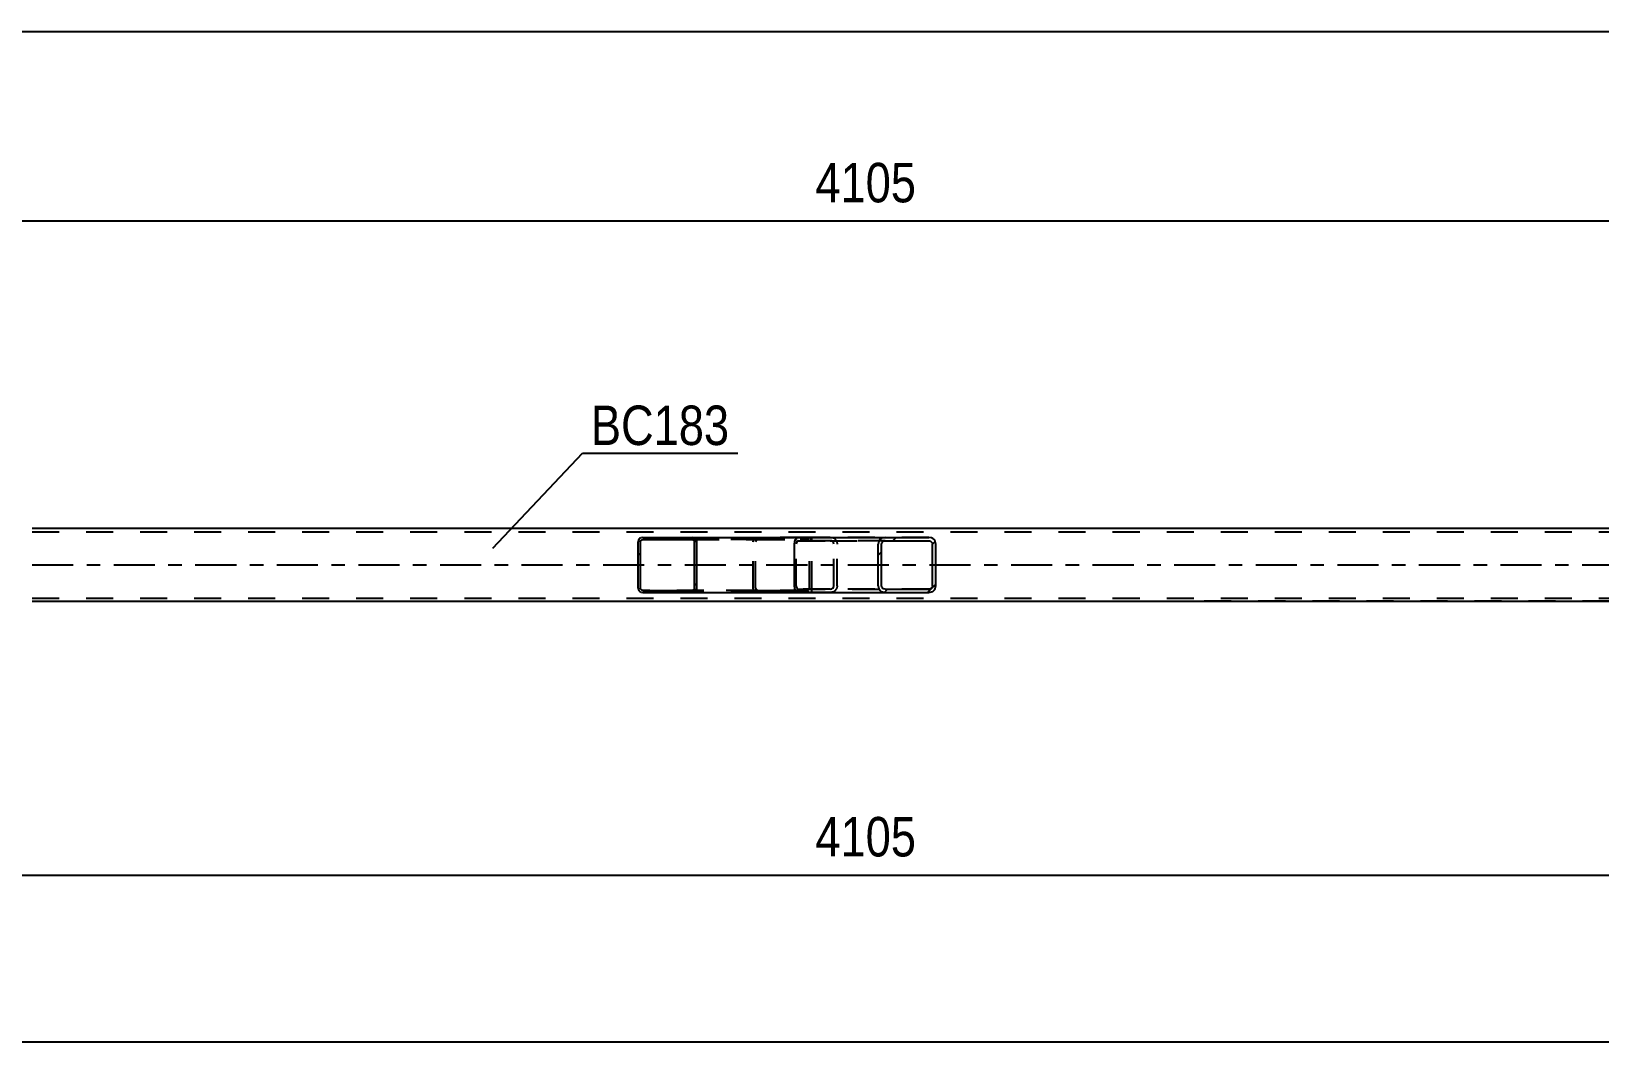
# Model space of a CAD drawing. Header units: millimetres. Extents: x -87 to 754, y -430 to 164.
# Drawn here: x 54 to 167.8, y -254.8 to -181.5 of the extents above; entities that cross this region are included whole.
import ezdxf

# ---------------------------------------------------------------- set-up
doc = ezdxf.new("R2010")
doc.units = ezdxf.units.MM
doc.linetypes.add('DXK_LINE_DOT2', pattern=[3.9198, 1.9599, -1.9599])
doc.linetypes.add('DXK_LINE_DOT3', pattern=[5.9187, 2.979, -0.9799, 0.9799, -0.9799])
doc.styles.add('Arial Narrow', font='ARIALN.TTF', dxfattribs={"height": 0.2})

# ---------------------------------------------------------------- blocks, each defined once
blk = doc.blocks.new('Part-814185698-5505 - 5375')
at = {"linetype": 'Continuous'}
h = blk.add_hatch(dxfattribs=at)
h.set_pattern_fill('', scale=0.7, style=0, pattern_type=0)
h.set_pattern_definition([(45, (102.2466, -218.4028), (-1.57154, 1.57154), [])])
h.paths.add_polyline_path([(102.27, -218.53), (102.25, -218.4), (102.17, -218.3), (102.06, -218.23), (101.93, -218.21), (98.36, -218.21), (98.23, -218.23), (98.12, -218.3), (98.04, -218.4), (98.02, -218.53), (98.02, -221.89), (98.04, -222.01), (98.12, -222.11), (98.23, -222.18), (98.36, -222.21), (101.93, -222.21), (102.06, -222.18), (102.17, -222.11), (102.25, -222.01), (102.27, -221.89)])
h.paths.add_polyline_path([(102.09, -221.95), (102.05, -222), (102, -222.03), (101.93, -222.05), (98.36, -222.05), (98.29, -222.03), (98.24, -222), (98.2, -221.95), (98.19, -221.89), (98.19, -218.53), (98.2, -218.46), (98.24, -218.41), (98.29, -218.38), (98.36, -218.37), (101.93, -218.37), (102, -218.38), (102.05, -218.41), (102.09, -218.46), (102.1, -218.53), (102.1, -221.89)])
at = {"color": 2, "linetype": 'Continuous'}
for p, q in [((98.04, -218.4), (98.02, -218.53)), ((98.2, -218.46), (98.24, -218.41)), ((98.36, -218.21), (98.23, -218.23)), ((98.24, -218.41), (98.29, -218.38)), ((98.29, -218.38), (98.36, -218.37)), ((98.36, -218.21), (101.93, -218.21)), ((98.36, -218.37), (101.93, -218.37)), ((101.93, -218.21), (109.63, -218.21)), ((102.06, -218.23), (101.93, -218.21)), ((101.93, -218.37), (102, -218.38)), ((102, -218.38), (102.05, -218.41)), ((102.05, -218.41), (102.09, -218.46)), ((102.27, -218.53), (102.25, -218.4)), ((98.02, -221.89), (98.02, -218.53)), ((98.19, -218.53), (98.2, -218.46)), ((98.19, -221.89), (98.19, -218.53)), ((102.09, -218.46), (102.1, -218.53)), ((102.1, -221.89), (102.1, -218.53)), ((102.27, -221.89), (102.27, -218.53)), ((98.02, -221.89), (98.04, -222.01)), ((98.2, -221.95), (98.19, -221.89)), ((98.24, -222), (98.2, -221.95)), ((98.23, -222.18), (98.36, -222.21)), ((98.29, -222.03), (98.24, -222)), ((98.36, -222.05), (98.29, -222.03)), ((98.36, -222.05), (101.93, -222.05)), ((98.36, -222.21), (101.93, -222.21)), ((102, -222.03), (101.93, -222.05)), ((101.93, -222.21), (102.06, -222.18)), ((101.93, -222.21), (109.63, -222.21)), ((102.05, -222), (102, -222.03)), ((102.09, -221.95), (102.05, -222)), ((102.1, -221.89), (102.09, -221.95)), ((102.25, -222.01), (102.27, -221.89))]:
    blk.add_line(p, q, dxfattribs=at)
at = {"color": 7, "linetype": 'DXK_LINE_DOT2'}
for p, q in [((98.36, -218.21), (106.71, -218.21)), ((106.71, -218.37), (98.36, -218.37)), ((101.93, -218.37), (110.28, -218.37)), ((106.37, -218.53), (106.39, -218.4)), ((106.59, -218.41), (106.55, -218.46)), ((106.58, -218.23), (106.71, -218.21)), ((106.59, -218.41), (106.6, -218.4)), ((106.6, -218.4), (106.64, -218.38)), ((106.64, -218.38), (106.71, -218.37)), ((110.28, -218.21), (106.71, -218.21)), ((106.71, -218.37), (110.28, -218.37)), ((110.28, -218.21), (110.41, -218.23)), ((110.35, -218.38), (110.28, -218.37)), ((110.4, -218.41), (110.35, -218.38)), ((110.44, -218.46), (110.4, -218.41)), ((110.6, -218.4), (110.62, -218.5)), ((106.37, -221.89), (106.37, -218.53)), ((106.55, -218.46), (106.54, -218.53)), ((106.54, -221.89), (106.54, -218.53)), ((110.45, -218.53), (110.44, -218.46)), ((110.45, -221.89), (110.45, -218.53)), ((110.62, -218.5), (110.62, -218.53)), ((110.62, -221.89), (110.62, -218.53)), ((106.71, -222.05), (98.36, -222.05)), ((106.71, -222.21), (98.36, -222.21)), ((110.28, -222.05), (101.93, -222.05)), ((106.39, -222.01), (106.37, -221.89)), ((106.54, -221.89), (106.55, -221.95)), ((106.55, -221.95), (106.59, -222)), ((106.71, -222.21), (106.58, -222.18)), ((106.59, -222), (106.6, -222.01)), ((106.6, -222.01), (106.64, -222.03)), ((106.64, -222.03), (106.71, -222.05)), ((106.71, -222.05), (110.28, -222.05)), ((110.28, -222.21), (106.71, -222.21)), ((110.28, -222.05), (110.35, -222.03)), ((110.41, -222.18), (110.28, -222.21)), ((110.35, -222.03), (110.4, -222)), ((110.4, -222), (110.44, -221.95)), ((110.44, -221.95), (110.45, -221.89)), ((110.62, -221.91), (110.6, -222.01)), ((110.62, -221.89), (110.62, -221.91))]:
    blk.add_line(p, q, dxfattribs=at)
at = {"color": 2, "linetype": 'Continuous'}
for centre, start, end in [((98.34, -218.54), 110.7585, 155.6802), ((101.95, -218.54), 24.3201, 69.2418), ((98.34, -221.87), 204.3201, 249.2418), ((101.95, -221.87), 290.7585, 335.6802)]:
    blk.add_arc(centre, 0.331, start, end, dxfattribs=at)
at = {"color": 7, "linetype": 'DXK_LINE_DOT2'}
for centre, start, end in [((106.69, -218.54), 110.7585, 155.6802), ((110.29, -218.54), 24.3201, 69.2418), ((106.69, -221.87), 204.3201, 249.2418)]:
    blk.add_arc(centre, 0.331, start, end, dxfattribs=at)
blk = doc.blocks.new('Part-814185698-5504 - 5375')
at = {"linetype": 'Continuous'}
h = blk.add_hatch(dxfattribs=at)
h.set_pattern_fill('', scale=0.7, style=0, pattern_type=0)
h.set_pattern_definition([(45, (119.5787, -218.5016), (-1.57154, 1.57154), [])])
h.paths.add_polyline_path([(119.62, -218.69), (119.58, -218.5), (119.47, -218.35), (119.31, -218.24), (119.11, -218.21), (115.93, -218.21), (115.74, -218.24), (115.57, -218.35), (115.47, -218.5), (115.43, -218.69), (115.43, -221.73), (115.47, -221.91), (115.57, -222.06), (115.74, -222.17), (115.93, -222.21), (119.11, -222.21), (119.31, -222.17), (119.47, -222.06), (119.58, -221.91), (119.62, -221.73)])
h.paths.add_polyline_path([(119.35, -221.82), (119.29, -221.9), (119.21, -221.95), (119.11, -221.97), (115.93, -221.97), (115.83, -221.95), (115.75, -221.9), (115.7, -221.82), (115.68, -221.73), (115.68, -218.69), (115.7, -218.59), (115.75, -218.52), (115.83, -218.46), (115.93, -218.45), (119.11, -218.45), (119.21, -218.46), (119.29, -218.52), (119.35, -218.59), (119.37, -218.69), (119.37, -221.73)])
at = {"color": 2, "linetype": 'Continuous'}
for p, q in [((109.38, -218.5), (109.44, -218.35)), ((109.44, -218.35), (109.53, -218.24)), ((109.53, -218.24), (109.63, -218.21)), ((109.63, -218.21), (115.93, -218.21)), ((115.93, -218.21), (115.74, -218.24)), ((115.83, -218.46), (115.93, -218.45)), ((115.93, -218.21), (119.11, -218.21)), ((115.93, -218.45), (119.11, -218.45)), ((119.31, -218.24), (119.11, -218.21)), ((119.11, -218.45), (119.21, -218.46)), ((109.36, -218.69), (109.38, -218.5)), ((109.36, -221.73), (109.36, -218.69)), ((115.47, -218.5), (115.43, -218.69)), ((115.43, -221.73), (115.43, -218.69)), ((115.68, -218.69), (115.7, -218.59)), ((115.68, -221.73), (115.68, -218.69)), ((115.7, -218.59), (115.75, -218.52)), ((115.75, -218.52), (115.83, -218.46)), ((119.21, -218.46), (119.29, -218.52)), ((119.29, -218.52), (119.35, -218.59)), ((119.35, -218.59), (119.37, -218.69)), ((119.37, -221.73), (119.37, -218.69)), ((119.62, -218.69), (119.58, -218.5)), ((119.62, -221.73), (119.62, -218.69)), ((109.38, -221.91), (109.36, -221.73)), ((115.43, -221.73), (115.47, -221.91)), ((115.7, -221.82), (115.68, -221.73)), ((115.75, -221.9), (115.7, -221.82)), ((119.35, -221.82), (119.29, -221.9)), ((119.37, -221.73), (119.35, -221.82)), ((119.58, -221.91), (119.62, -221.73)), ((109.44, -222.06), (109.38, -221.91)), ((109.53, -222.17), (109.44, -222.06)), ((109.63, -222.21), (109.53, -222.17)), ((109.63, -222.21), (115.93, -222.21)), ((115.74, -222.17), (115.93, -222.21)), ((115.83, -221.95), (115.75, -221.9)), ((115.93, -221.97), (115.83, -221.95)), ((115.93, -221.97), (119.11, -221.97)), ((115.93, -222.21), (119.11, -222.21)), ((119.21, -221.95), (119.11, -221.97)), ((119.11, -222.21), (119.31, -222.17)), ((119.29, -221.9), (119.21, -221.95))]:
    blk.add_line(p, q, dxfattribs=at)
at = {"color": 7, "linetype": 'DXK_LINE_DOT2'}
for p, q in [((109.63, -218.45), (109.58, -218.46)), ((111.96, -218.21), (109.63, -218.21)), ((115.93, -218.45), (109.63, -218.45)), ((109.63, -218.45), (111.96, -218.45)), ((110.62, -218.45), (110.62, -218.21)), ((119.11, -218.21), (111.96, -218.21)), ((111.96, -218.21), (112.16, -218.24)), ((111.96, -218.45), (119.11, -218.45)), ((112.06, -218.46), (111.96, -218.45)), ((109.5, -218.59), (109.49, -218.69)), ((109.49, -221.73), (109.49, -218.69)), ((109.53, -218.52), (109.5, -218.59)), ((109.58, -218.46), (109.53, -218.52)), ((112.14, -218.52), (112.06, -218.46)), ((112.2, -218.59), (112.14, -218.52)), ((112.22, -218.69), (112.2, -218.59)), ((112.22, -221.73), (112.22, -218.69)), ((112.43, -218.5), (112.47, -218.69)), ((112.47, -221.73), (112.47, -218.69)), ((109.49, -221.73), (109.5, -221.82)), ((109.5, -221.82), (109.53, -221.9)), ((112.14, -221.9), (112.2, -221.82)), ((112.2, -221.82), (112.22, -221.73)), ((112.47, -221.73), (112.43, -221.91)), ((109.53, -221.9), (109.58, -221.95)), ((109.58, -221.95), (109.63, -221.97)), ((111.96, -221.97), (109.63, -221.97)), ((109.63, -221.97), (115.93, -221.97)), ((111.96, -222.21), (109.63, -222.21)), ((110.62, -222.21), (110.62, -221.97)), ((111.96, -221.97), (112.06, -221.95)), ((119.11, -221.97), (111.96, -221.97)), ((112.16, -222.17), (111.96, -222.21)), ((111.96, -222.21), (119.11, -222.21)), ((112.06, -221.95), (112.14, -221.9))]:
    blk.add_line(p, q, dxfattribs=at)
for centre, start, end in [((111.98, -218.7), 23.8496, 68.8061), ((111.98, -221.71), 291.1942, 336.1507)]:
    blk.add_arc(centre, 0.492, start, end, dxfattribs=at)
at = {"color": 2, "linetype": 'Continuous'}
for centre, start, end in [((115.92, -218.7), 111.1942, 156.1507), ((119.13, -218.7), 23.8495, 68.806), ((115.92, -221.71), 203.8495, 248.806), ((119.13, -221.71), 291.1942, 336.1507)]:
    blk.add_arc(centre, 0.492, start, end, dxfattribs=at)
blk = doc.blocks.new('Part-814185698-5551 - 5375')
at = {"color": 7, "linetype": 'DXK_LINE_DOT2'}
for p, q in [((631.03, -217.56), (54.05, -217.57)), ((54.05, -217.81), (631.03, -217.8)), ((54.05, -217.81), (631.03, -217.8)), ((54.05, -222.61), (631.03, -222.6)), ((54.05, -222.61), (631.03, -222.6)), ((631.03, -222.84), (54.05, -222.85))]:
    blk.add_line(p, q, dxfattribs=at)
at = {"color": 2, "linetype": 'Continuous'}
for p, q in [((191.64, -217.57), (54.05, -217.57)), ((191.64, -222.85), (54.05, -222.85))]:
    blk.add_line(p, q, dxfattribs=at)
at = {"color": 7, "linetype": 'DXK_LINE_DOT3'}
blk.add_line((54.05, -220.21), (631.03, -220.2), dxfattribs=at)
blk = doc.blocks.new('StraightDimension-814185698-5705 - 5375')
at = {"color": 7, "linetype": 'Continuous'}
for p, q in [((192.44, -208.16), (192.44, -186.62)), ((36.63, -217.5), (36.63, -192.1)), ((38.13, -194.63), (35.13, -195.83)), ((36.63, -195.23), (192.44, -195.23)), ((190.94, -195.83), (193.94, -194.63))]:
    blk.add_line(p, q, dxfattribs=at)
at = {"color": 0}
blk.add_wipeout([(118.79, -194.48), (118.79, -190.28), (110.28, -190.28), (110.28, -194.48)], dxfattribs=at)
at = {"color": 3, "style": 'Arial Narrow'}
blk.add_text('4105', height=2.863, dxfattribs=at).set_placement((110.88, -193.88))
at = {"color": 0, "linetype": 'Continuous'}
for points in [[(191.84, -186.02), (187.64, -186.02), (187.64, -194.53), (191.84, -194.53)], [(36.03, -191.5), (31.83, -191.5), (31.83, -194.53), (36.03, -194.53)]]:
    blk.add_wipeout(points, dxfattribs=at)
at = {"color": 3, "linetype": 'Continuous', "style": 'Arial Narrow'}
for s, height, p in [('4105', 2.863, (191.24, -193.93)), ('0', 2.86, (35.43, -193.93))]:
    blk.add_text(s, height=height, rotation=90.0002, dxfattribs=at).set_placement(p)
blk = doc.blocks.new('StraightDimension-814185698-5732 - 5375')
at = {"color": 7, "linetype": 'Continuous'}
for p, q in [((36.63, -222.98), (36.63, -245.84)), ((192.44, -232.25), (192.44, -251.33)), ((38.13, -242.12), (35.13, -243.32)), ((190.94, -243.32), (193.94, -242.12)), ((36.63, -242.72), (192.44, -242.72))]:
    blk.add_line(p, q, dxfattribs=at)
at = {"color": 0}
blk.add_wipeout([(118.79, -241.97), (118.79, -237.77), (110.28, -237.77), (110.28, -241.97)], dxfattribs=at)
at = {"color": 3, "style": 'Arial Narrow'}
blk.add_text('4105', height=2.863, dxfattribs=at).set_placement((110.88, -241.37))
at = {"color": 0, "linetype": 'Continuous'}
for points in [[(36.03, -243.42), (31.83, -243.42), (31.83, -246.44), (36.03, -246.44)], [(191.84, -243.42), (187.64, -243.42), (187.64, -251.93), (191.84, -251.93)]]:
    blk.add_wipeout(points, dxfattribs=at)
at = {"color": 3, "linetype": 'Continuous', "style": 'Arial Narrow'}
for s, height, p in [('0', 2.86, (35.43, -245.84)), ('4105', 2.863, (191.24, -251.33))]:
    blk.add_text(s, height=height, rotation=90.0002, dxfattribs=at).set_placement(p)
blk = doc.blocks.new('StraightDimension-814185698-5769 - 5375')
at = {"color": 7, "linetype": 'Continuous'}
blk.add_line((35.99, -254.82), (641.89, -254.82), dxfattribs=at)
blk = doc.blocks.new('StraightDimension-814185698-7772 - 5375')
at = {"color": 7, "linetype": 'Continuous'}
blk.add_line((36.63, -181.47), (641.25, -181.47), dxfattribs=at)
blk = doc.blocks.new('Mark-814185698-5547 - 5375')
at = {"color": 30, "linetype": 'Continuous'}
for p, q in [((87.47, -219), (93.99, -212.1)), ((93.99, -212.1), (105.24, -212.1))]:
    blk.add_line(p, q, dxfattribs=at)
at = {"color": 0}
blk.add_wipeout([(104.64, -211.5), (104.64, -208.5), (94.59, -208.5), (94.59, -211.5)], dxfattribs=at)
blk.add_wipeout([(104.64, -211.5), (104.64, -208.5), (94.59, -208.5), (94.59, -211.5)], dxfattribs=at)
at = {"color": 3, "style": 'Arial Narrow'}
blk.add_text('BC183', height=2.863, dxfattribs=at).set_placement((94.59, -211.5))

msp = doc.modelspace()

# ---------------------------------------------------------------- block references
for name in ['Part-814185698-5551 - 5375', 'Part-814185698-5505 - 5375', 'Part-814185698-5504 - 5375']:
    msp.add_blockref(name, (0, 0))

# ---------------------------------------------------------------- next in the draw order: block references
for name in ['StraightDimension-814185698-5705 - 5375', 'StraightDimension-814185698-5732 - 5375']:
    msp.add_blockref(name, (0, 0))

# ---------------------------------------------------------------- next in the draw order: block references
for name in ['StraightDimension-814185698-7772 - 5375', 'StraightDimension-814185698-5769 - 5375']:
    msp.add_blockref(name, (0, 0))

# ---------------------------------------------------------------- next in the draw order: block references
msp.add_blockref('Mark-814185698-5547 - 5375', (0, 0))

doc.saveas('drawing.dxf')
